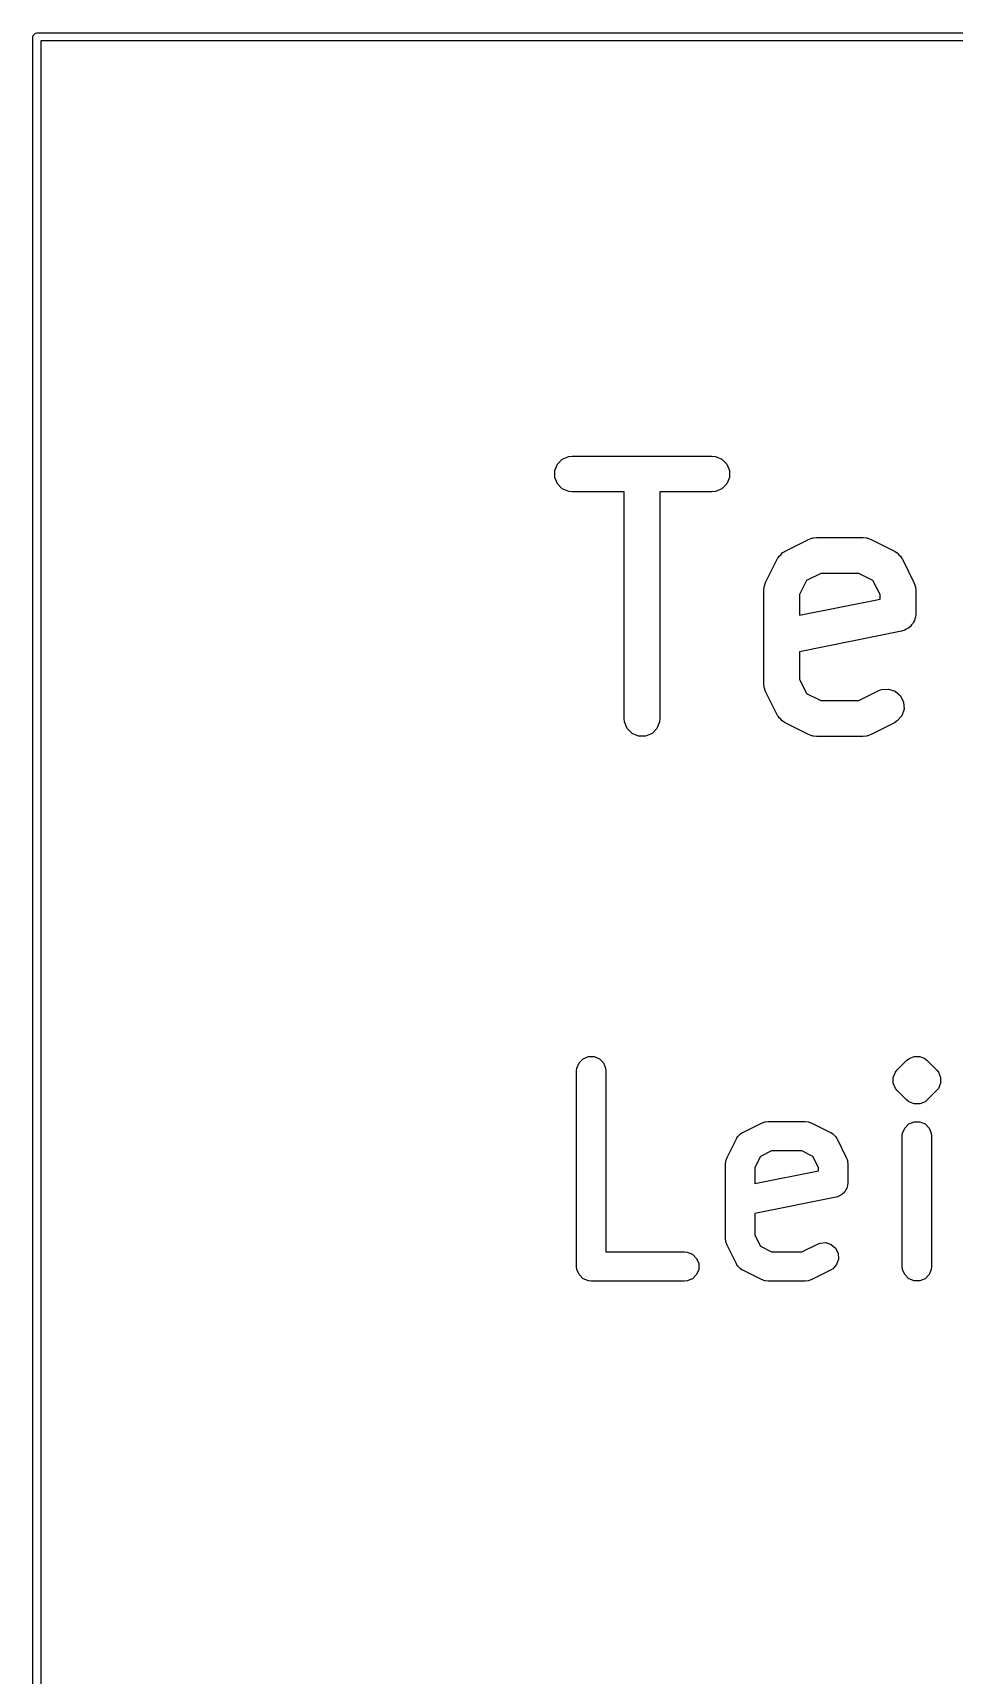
# Model space of a CAD drawing. Header units: millimetres. Extents: x 100 to 200, y -130 to -50.
# Drawn here: x 99.97 to 105.63, y -60.05 to -49.97 of the extents above; entities that cross this region are included whole.
import ezdxf

# ---------------------------------------------------------------- set-up
doc = ezdxf.new("R2010")
doc.units = ezdxf.units.MM
doc.layers.add('BLACK', color=250, linetype='CONTINUOUS')

msp = doc.modelspace()

# ---------------------------------------------------------------- linework, layer by layer
at = {"layer": 'BLACK', "linetype": 'CONTINUOUS'}
for p, q in [((99.976903, -49.990433), (99.990433, -49.976903)), ((99.990433, -49.976903), (100, -49.975)), ((100, -49.975), (200, -49.975)), ((99.975, -50), (99.976903, -49.990433)), ((99.975, -130), (99.975, -50)), ((100.025, -50.025), (100.025, -129.975)), ((199.975, -50.025), (100.025, -50.025)), ((103.196131, -52.621375), (103.22648, -52.591026)), ((103.22648, -52.591026), (103.266133, -52.574602)), ((103.266133, -52.574602), (103.287593, -52.572488)), ((103.287593, -52.572488), (104.144736, -52.572488)), ((104.144736, -52.572488), (104.166196, -52.574602)), ((104.166196, -52.574602), (104.205849, -52.591026)), ((104.205849, -52.591026), (104.236198, -52.621375)), ((103.179707, -52.661028), (103.196131, -52.621375)), ((103.179707, -52.703948), (103.179707, -52.661028)), ((103.196131, -52.743601), (103.179707, -52.703948)), ((104.236198, -52.621375), (104.252622, -52.661028)), ((104.252622, -52.703948), (104.236198, -52.743601)), ((104.252622, -52.661028), (104.252622, -52.703948)), ((103.22648, -52.77395), (103.196131, -52.743601)), ((103.266133, -52.790374), (103.22648, -52.77395)), ((103.287593, -52.792488), (103.266133, -52.790374)), ((103.606164, -52.792488), (103.287593, -52.792488)), ((103.606164, -54.182488), (103.606164, -52.792488)), ((104.144736, -52.792488), (103.826164, -52.792488)), ((103.826164, -52.792488), (103.826164, -54.182488)), ((104.166196, -52.790374), (104.144736, -52.792488)), ((104.205849, -52.77395), (104.166196, -52.790374)), ((104.236198, -52.743601), (104.205849, -52.77395)), ((104.595542, -53.15553), (104.738399, -53.084101)), ((104.738399, -53.084101), (104.758539, -53.076395)), ((104.758539, -53.076395), (104.76248, -53.076114)), ((104.76248, -53.076114), (104.766133, -53.074602)), ((104.766133, -53.074602), (104.787593, -53.072488)), ((104.787593, -53.072488), (105.073307, -53.072488)), ((105.073307, -53.072488), (105.094767, -53.074602)), ((105.094767, -53.074602), (105.098419, -53.076114)), ((105.098419, -53.076114), (105.102361, -53.076395)), ((105.102361, -53.076395), (105.122501, -53.084101)), ((105.122501, -53.084101), (105.265358, -53.15553)), ((104.47492, -53.347581), (104.546348, -53.204724)), ((104.546348, -53.204724), (104.548605, -53.201138)), ((104.548605, -53.201138), (104.549171, -53.199441)), ((104.549171, -53.199441), (104.551004, -53.197327)), ((104.551004, -53.197327), (104.557836, -53.186475)), ((104.557836, -53.186475), (104.568255, -53.177437)), ((104.568255, -53.177437), (104.577293, -53.167018)), ((104.577293, -53.167018), (104.588145, -53.160186)), ((104.588145, -53.160186), (104.590259, -53.158353)), ((104.590259, -53.158353), (104.591956, -53.157787)), ((104.591956, -53.157787), (104.595542, -53.15553)), ((105.265358, -53.15553), (105.268945, -53.157788)), ((105.268945, -53.157788), (105.270639, -53.158353)), ((105.270639, -53.158353), (105.272747, -53.160182)), ((105.272747, -53.160182), (105.283607, -53.167018)), ((105.283607, -53.167018), (105.292643, -53.177437)), ((105.292643, -53.177437), (105.303063, -53.186474)), ((105.303063, -53.186474), (105.309898, -53.197333)), ((105.309898, -53.197333), (105.311728, -53.199442)), ((105.311728, -53.199442), (105.312292, -53.201135)), ((105.312292, -53.201135), (105.314551, -53.204723)), ((105.314551, -53.204723), (105.38598, -53.34758)), ((104.81356, -53.292488), (104.726724, -53.335905)), ((105.047339, -53.292488), (104.81356, -53.292488)), ((105.134174, -53.335906), (105.047339, -53.292488)), ((104.463307, -53.396774), (104.465421, -53.375314)), ((104.463307, -53.968202), (104.463307, -53.396774)), ((104.465421, -53.375314), (104.466933, -53.371661)), ((104.466933, -53.371661), (104.467214, -53.367721)), ((104.467214, -53.367721), (104.47492, -53.347581)), ((104.726724, -53.335905), (104.683307, -53.42274)), ((105.177593, -53.422742), (105.134174, -53.335906)), ((105.38598, -53.34758), (105.393686, -53.36772)), ((105.393686, -53.36772), (105.393966, -53.371661)), ((105.393966, -53.371661), (105.395479, -53.375314)), ((105.395479, -53.375314), (105.397593, -53.396774)), ((105.397593, -53.396774), (105.397593, -53.539631)), ((104.683307, -53.42274), (104.683307, -53.548309)), ((104.683307, -53.548309), (105.177593, -53.449452)), ((105.177593, -53.449452), (105.177593, -53.422742)), ((105.365457, -53.617332), (105.356406, -53.623392)), ((105.371436, -53.608362), (105.365457, -53.617332)), ((105.379055, -53.600744), (105.371436, -53.608362)), ((105.383222, -53.590683), (105.379055, -53.600744)), ((105.389264, -53.58162), (105.383222, -53.590683)), ((105.391355, -53.571045), (105.389264, -53.58162)), ((105.395479, -53.561091), (105.391355, -53.571045)), ((105.397593, -53.539631), (105.395479, -53.561091)), ((105.309166, -53.647495), (104.683307, -53.772666)), ((105.329795, -53.641213), (105.309166, -53.647495)), ((105.338748, -53.635217), (105.329795, -53.641213)), ((105.348706, -53.631093), (105.338748, -53.635217)), ((105.356406, -53.623392), (105.348706, -53.631093)), ((104.683307, -53.772666), (104.683307, -53.942235)), ((104.465421, -53.989662), (104.463307, -53.968202)), ((104.466932, -53.993311), (104.465421, -53.989662)), ((104.467213, -53.997255), (104.466932, -53.993311)), ((104.47492, -54.017395), (104.467213, -53.997255)), ((104.546348, -54.160253), (104.47492, -54.017395)), ((104.683307, -53.942235), (104.726724, -54.02907)), ((105.04734, -54.072488), (105.166971, -54.012673)), ((105.166971, -54.012673), (105.187111, -54.004966)), ((105.187111, -54.004966), (105.229923, -54.001923)), ((105.229923, -54.001923), (105.27064, -54.015496)), ((105.27064, -54.015496), (105.303063, -54.043618)), ((104.726724, -54.02907), (104.81356, -54.072488)), ((104.81356, -54.072488), (105.04734, -54.072488)), ((105.303063, -54.043618), (105.322258, -54.082007)), ((105.322258, -54.082007), (105.325301, -54.124818)), ((103.608278, -54.203948), (103.606164, -54.182488)), ((103.624702, -54.243601), (103.608278, -54.203948)), ((103.82405, -54.203948), (103.807626, -54.243601)), ((103.826164, -54.182488), (103.82405, -54.203948)), ((104.548605, -54.163838), (104.546348, -54.160253)), ((104.549171, -54.165536), (104.548605, -54.163838)), ((104.551004, -54.167649), (104.549171, -54.165536)), ((104.557836, -54.178502), (104.551004, -54.167649)), ((104.568255, -54.187539), (104.557836, -54.178502)), ((104.577293, -54.197959), (104.568255, -54.187539)), ((104.588145, -54.20479), (104.577293, -54.197959)), ((104.590259, -54.206624), (104.588145, -54.20479)), ((104.591956, -54.207189), (104.590259, -54.206624)), ((104.595542, -54.209447), (104.591956, -54.207189)), ((104.7384, -54.280875), (104.595542, -54.209447)), ((105.265357, -54.209447), (105.1225, -54.280875)), ((105.283606, -54.197959), (105.265357, -54.209447)), ((105.311728, -54.165536), (105.283606, -54.197959)), ((105.325301, -54.124818), (105.311728, -54.165536)), ((103.655051, -54.27395), (103.624702, -54.243601)), ((103.694704, -54.290374), (103.655051, -54.27395)), ((103.737624, -54.290374), (103.694704, -54.290374)), ((103.777277, -54.27395), (103.737624, -54.290374)), ((103.807626, -54.243601), (103.777277, -54.27395)), ((104.75854, -54.288582), (104.7384, -54.280875)), ((104.762483, -54.288862), (104.75854, -54.288582)), ((104.766133, -54.290374), (104.762483, -54.288862)), ((104.787593, -54.292488), (104.766133, -54.290374)), ((105.073307, -54.292488), (104.787593, -54.292488)), ((105.094767, -54.290374), (105.073307, -54.292488)), ((105.098419, -54.288861), (105.094767, -54.290374)), ((105.10236, -54.288581), (105.098419, -54.288861)), ((105.1225, -54.280875), (105.10236, -54.288581)), ((103.314135, -56.345782), (103.315864, -56.328224)), ((103.315864, -56.328224), (103.329303, -56.295781)), ((103.329303, -56.295781), (103.354134, -56.27095)), ((103.354134, -56.27095), (103.386577, -56.257511)), ((103.386577, -56.257511), (103.421693, -56.257511)), ((103.421693, -56.257511), (103.454136, -56.27095)), ((103.454136, -56.27095), (103.478967, -56.295781)), ((103.478967, -56.295781), (103.492406, -56.328224)), ((103.492406, -56.328224), (103.494135, -56.345782)), ((105.283352, -56.339285), (105.340495, -56.282143)), ((105.340495, -56.282143), (105.354133, -56.27095)), ((105.354133, -56.27095), (105.366441, -56.265852)), ((105.366441, -56.265852), (105.386577, -56.257511)), ((105.386577, -56.257511), (105.421693, -56.257511)), ((105.421693, -56.257511), (105.441829, -56.265852)), ((105.441829, -56.265852), (105.454137, -56.27095)), ((105.454137, -56.27095), (105.467775, -56.282142)), ((105.467775, -56.282142), (105.524917, -56.339285)), ((103.314135, -57.545782), (103.314135, -56.345782)), ((103.494135, -56.345782), (103.494135, -57.455782)), ((105.258722, -56.385367), (105.27216, -56.352923)), ((105.258722, -56.420483), (105.258722, -56.385367)), ((105.27216, -56.452927), (105.258722, -56.420483)), ((105.27216, -56.352923), (105.283352, -56.339285)), ((105.524917, -56.339285), (105.53611, -56.352923)), ((105.53611, -56.352923), (105.542591, -56.36857)), ((105.549548, -56.420483), (105.53611, -56.452927)), ((105.542591, -56.36857), (105.549548, -56.385367)), ((105.549548, -56.385367), (105.549548, -56.420483)), ((105.283352, -56.466565), (105.27216, -56.452927)), ((105.340495, -56.523707), (105.283352, -56.466565)), ((105.354133, -56.5349), (105.340495, -56.523707)), ((105.363635, -56.538836), (105.354133, -56.5349)), ((105.386577, -56.548339), (105.363635, -56.538836)), ((105.444634, -56.538836), (105.421693, -56.548339)), ((105.454137, -56.5349), (105.444634, -56.538836)), ((105.467775, -56.523708), (105.454137, -56.5349)), ((105.524917, -56.466565), (105.467775, -56.523708)), ((105.53611, -56.452927), (105.524917, -56.466565)), ((105.421693, -56.548339), (105.386577, -56.548339)), ((104.304464, -56.747744), (104.312991, -56.740349)), ((104.312991, -56.740349), (104.320384, -56.731825)), ((104.320384, -56.731825), (104.32927, -56.726231)), ((104.32927, -56.726231), (104.330994, -56.724737)), ((104.330994, -56.724737), (104.332377, -56.724275)), ((104.332377, -56.724275), (104.335315, -56.722427)), ((104.335315, -56.722427), (104.449601, -56.665283)), ((104.449601, -56.665283), (104.466079, -56.658978)), ((104.466079, -56.658978), (104.469303, -56.658748)), ((104.469303, -56.658748), (104.472292, -56.657511)), ((104.472292, -56.657511), (104.48985, -56.655782)), ((104.48985, -56.655782), (104.718421, -56.655782)), ((104.718421, -56.655782), (104.735979, -56.657511)), ((104.735979, -56.657511), (104.738967, -56.658748)), ((104.738967, -56.658748), (104.742193, -56.658978)), ((104.742193, -56.658978), (104.75867, -56.665284)), ((104.75867, -56.665284), (104.872957, -56.722427)), ((104.872957, -56.722427), (104.875894, -56.724275)), ((104.875894, -56.724275), (104.877278, -56.724737)), ((104.877278, -56.724737), (104.879, -56.726231)), ((104.879, -56.726231), (104.887888, -56.731825)), ((104.887888, -56.731825), (104.895282, -56.740352)), ((104.895282, -56.740352), (104.903807, -56.747745)), ((105.314135, -56.745782), (105.315864, -56.728224)), ((105.315864, -56.728224), (105.329303, -56.695781)), ((105.329303, -56.695781), (105.354134, -56.67095)), ((105.354134, -56.67095), (105.386577, -56.657511)), ((105.386577, -56.657511), (105.421693, -56.657511)), ((105.421693, -56.657511), (105.454136, -56.67095)), ((105.454136, -56.67095), (105.478967, -56.695781)), ((105.478967, -56.695781), (105.492406, -56.728224)), ((105.492406, -56.728224), (105.494135, -56.745782)), ((104.237923, -56.876962), (104.295066, -56.762675)), ((104.295066, -56.762675), (104.296914, -56.759737)), ((104.296914, -56.759737), (104.297376, -56.758354)), ((104.297376, -56.758354), (104.29887, -56.756631)), ((104.29887, -56.756631), (104.304464, -56.747744)), ((104.511096, -56.835782), (104.442646, -56.870006)), ((104.697176, -56.835782), (104.511096, -56.835782)), ((104.765625, -56.870007), (104.697176, -56.835782)), ((104.903807, -56.747745), (104.9094, -56.756631)), ((104.9094, -56.756631), (104.910895, -56.758355)), ((104.910895, -56.758355), (104.911356, -56.759738)), ((104.911356, -56.759738), (104.913205, -56.762676)), ((104.913205, -56.762676), (104.970349, -56.876962)), ((105.314135, -57.545782), (105.314135, -56.745782)), ((105.494135, -56.745782), (105.494135, -57.545782)), ((104.228421, -56.917211), (104.23015, -56.899653)), ((104.228421, -57.374354), (104.228421, -56.917211)), ((104.23015, -56.899653), (104.231387, -56.896664)), ((104.231387, -56.896664), (104.231617, -56.893439)), ((104.231617, -56.893439), (104.237923, -56.876962)), ((104.442646, -56.870006), (104.408421, -56.938456)), ((104.408421, -56.938456), (104.408421, -57.036)), ((104.79985, -56.938456), (104.765625, -56.870007)), ((104.79985, -56.957714), (104.79985, -56.938456)), ((104.970349, -56.876962), (104.976654, -56.89344)), ((104.976654, -56.89344), (104.976883, -56.896664)), ((104.976883, -56.896664), (104.978121, -56.899653)), ((104.978121, -56.899653), (104.97985, -56.917211)), ((104.97985, -56.917211), (104.97985, -57.031497)), ((104.408421, -57.036), (104.79985, -56.957714)), ((104.97985, -57.031497), (104.978121, -57.049055)), ((104.907405, -57.119768), (104.408421, -57.219564)), ((104.907408, -57.119768), (104.907405, -57.119768)), ((104.90741, -57.119766), (104.907408, -57.119768)), ((104.9075, -57.119749), (104.90741, -57.119766)), ((104.924378, -57.114611), (104.9075, -57.119749)), ((104.931706, -57.109702), (104.924378, -57.114611)), ((104.939851, -57.106329), (104.931706, -57.109702)), ((104.946151, -57.100028), (104.939851, -57.106329)), ((104.953555, -57.09507), (104.946151, -57.100028)), ((104.958444, -57.087735), (104.953555, -57.09507)), ((104.964682, -57.081498), (104.958444, -57.087735)), ((104.968093, -57.073261), (104.964682, -57.081498)), ((104.973034, -57.065851), (104.968093, -57.073261)), ((104.974744, -57.057206), (104.973034, -57.065851)), ((104.978121, -57.049055), (104.974744, -57.057206)), ((104.408421, -57.219564), (104.408421, -57.353108)), ((104.23015, -57.391912), (104.228421, -57.374354)), ((104.231387, -57.3949), (104.23015, -57.391912)), ((104.231617, -57.398126), (104.231387, -57.3949)), ((104.237923, -57.414603), (104.231617, -57.398126)), ((104.295066, -57.52889), (104.237923, -57.414603)), ((104.408421, -57.353108), (104.442645, -57.421557)), ((104.442645, -57.421557), (104.511096, -57.455782)), ((104.697174, -57.455782), (104.792458, -57.408141)), ((104.792458, -57.408141), (104.808936, -57.401836)), ((104.808936, -57.401836), (104.843964, -57.399347)), ((104.843964, -57.399347), (104.877278, -57.410452)), ((104.877278, -57.410452), (104.903807, -57.43346)), ((104.903807, -57.43346), (104.919511, -57.464869)), ((103.315864, -57.56334), (103.314135, -57.545782)), ((103.494135, -57.455782), (103.975563, -57.455782)), ((103.975563, -57.455782), (103.993121, -57.457511)), ((103.993121, -57.457511), (104.025564, -57.47095)), ((104.025564, -57.47095), (104.050395, -57.495781)), ((104.050395, -57.495781), (104.063834, -57.528224)), ((104.063834, -57.528224), (104.063834, -57.56334)), ((104.296914, -57.531827), (104.295066, -57.52889)), ((104.297376, -57.533211), (104.296914, -57.531827)), ((104.29887, -57.534933), (104.297376, -57.533211)), ((104.304464, -57.543821), (104.29887, -57.534933)), ((104.312991, -57.551215), (104.304464, -57.543821)), ((104.511096, -57.455782), (104.697174, -57.455782)), ((104.910895, -57.533211), (104.887887, -57.55974)), ((104.922, -57.499897), (104.910895, -57.533211)), ((104.919511, -57.464869), (104.922, -57.499897)), ((105.315864, -57.56334), (105.314135, -57.545782)), ((105.494135, -57.545782), (105.492406, -57.56334)), ((103.329303, -57.595783), (103.315864, -57.56334)), ((103.354134, -57.620614), (103.329303, -57.595783)), ((103.386577, -57.634053), (103.354134, -57.620614)), ((103.404135, -57.635782), (103.386577, -57.634053)), ((103.975563, -57.635782), (103.404135, -57.635782)), ((103.993121, -57.634053), (103.975563, -57.635782)), ((104.025564, -57.620614), (103.993121, -57.634053)), ((104.050395, -57.595783), (104.025564, -57.620614)), ((104.063834, -57.56334), (104.050395, -57.595783)), ((104.320384, -57.55974), (104.312991, -57.551215)), ((104.329273, -57.565335), (104.320384, -57.55974)), ((104.330994, -57.566828), (104.329273, -57.565335)), ((104.332375, -57.567288), (104.330994, -57.566828)), ((104.335315, -57.569139), (104.332375, -57.567288)), ((104.449601, -57.626281), (104.335315, -57.569139)), ((104.466079, -57.632586), (104.449601, -57.626281)), ((104.469303, -57.632815), (104.466079, -57.632586)), ((104.472292, -57.634053), (104.469303, -57.632815)), ((104.48985, -57.635782), (104.472292, -57.634053)), ((104.718421, -57.635782), (104.48985, -57.635782)), ((104.735979, -57.634053), (104.718421, -57.635782)), ((104.738967, -57.632815), (104.735979, -57.634053)), ((104.742192, -57.632586), (104.738967, -57.632815)), ((104.75867, -57.626281), (104.742192, -57.632586)), ((104.872955, -57.569139), (104.75867, -57.626281)), ((104.887887, -57.55974), (104.872955, -57.569139)), ((105.329303, -57.595783), (105.315864, -57.56334)), ((105.354134, -57.620614), (105.329303, -57.595783)), ((105.386577, -57.634053), (105.354134, -57.620614)), ((105.421693, -57.634053), (105.386577, -57.634053)), ((105.454136, -57.620614), (105.421693, -57.634053)), ((105.478967, -57.595783), (105.454136, -57.620614)), ((105.492406, -57.56334), (105.478967, -57.595783))]:
    msp.add_line(p, q, dxfattribs=at)

doc.saveas('drawing.dxf')
